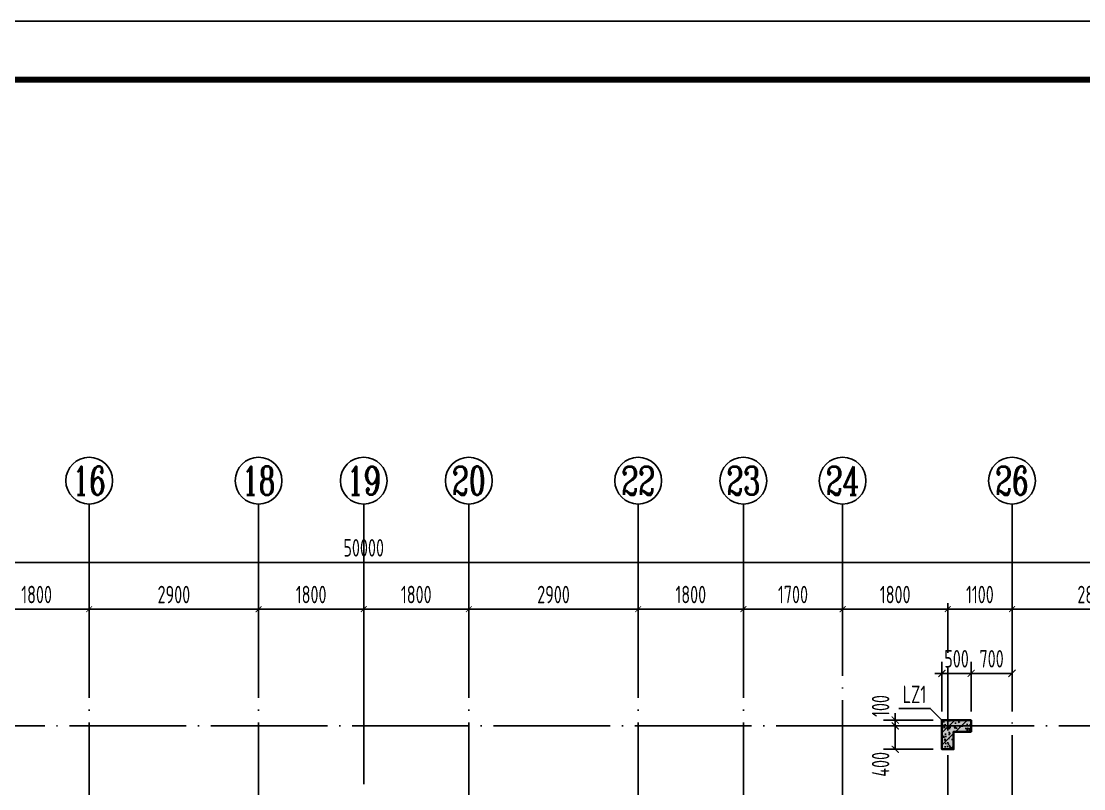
# Model space of a CAD drawing. Extents: x -668857 to 154266, y -275694 to 291306.
# Drawn here: x -319807 to -301615, y 143997 to 157141 of the extents above; entities that cross this region are included whole.
import ezdxf
from ezdxf.enums import TextEntityAlignment as Align

# ---------------------------------------------------------------- set-up
doc = ezdxf.new("R2010")
doc.units = 0
doc.header["$LTSCALE"] = 1000
doc.linetypes.add('DOTE', pattern=[2.42, 2, -0.2, 0.02, -0.2])
doc.layers.get('0').update_dxf_attribs({"linetype": 'CONTINUOUS'})
doc.layers.get('DEFPOINTS').update_dxf_attribs({"linetype": 'CONTINUOUS'})
for name, color, linetype in [('-TK', 7, 'CONTINUOUS'), ('A-AXIS', 1, 'CONTINUOUS'), ('A-DOTE', 10, 'DOTE'), ('AXIS_NUM', 7, 'CONTINUOUS'), ('COLU_DE_TEXT', 7, 'CONTINUOUS'), ('LABEL', 1, 'CONTINUOUS'), ('S-Q墙标注', 3, 'CONTINUOUS'), ('S-X详图填充', 252, 'CONTINUOUS'), ('S-X详图实线', 4, 'CONTINUOUS'), ('S-Y一般标注', 3, 'CONTINUOUS'), ('S-Z柱填充', 252, 'CONTINUOUS'), ('S-Z柱实线', 6, 'CONTINUOUS')]:
    doc.layers.add(name, color=color, linetype=linetype)
doc.styles.add('TSSD_Axis', font='complex.shx', dxfattribs={"width": 0.7, "bigfont": 'hztxt.shx'})
doc.styles.add('TSSD_DIMENSION', font='Tssdeng.shx', dxfattribs={"width": 0.7, "bigfont": 'tssdchn.shx'})
doc.styles.add('TSSD_REIN', font='tssdeng.shx', dxfattribs={"width": 0.7, "height": 300, "bigfont": 'tssdchn.shx'})
doc.styles.add('结构文字', font='zstxt.shx', dxfattribs={"width": 0.7, "bigfont": 'zshz.shx'})
doc.dimstyles.new('STRUCK', dxfattribs={"dimtxt": 400, "dimasz": 121, "dimexe": 200, "dimexo": 150, "dimgap": 115, "dimtad": 1, "dimdec": 0, "dimdsep": 46, "dimtxsty": '结构文字', "dimblk": 'ARCHTICK', "dimcen": 400, "dimclrd": 3, "dimclre": 3, "dimclrt": 7, "dimadec": 0, "dimazin": 0, "dimtfac": 1, "dimtdec": 0, "dimtix": 1, "dimtmove": 2, "dimatfit": 3, "dimldrblk": '_DIMX', "dimfxl": 0, "dimtolj": 1, "dimtzin": 0, "dimarcsym": 0})
doc.dimstyles.new('TSSD_100_100', dxfattribs={"dimtxt": 300, "dimasz": 100, "dimexe": 100, "dimexo": 250, "dimgap": 100, "dimtad": 1, "dimdec": 0, "dimzin": 0, "dimdsep": 46, "dimtxsty": 'TSSD_DIMENSION', "dimblk": 'ARCHTICK', "dimcen": 0, "dimdle": 100, "dimclrt": 7, "dimadec": 0, "dimazin": 0, "dimtfac": 1, "dimtdec": 0, "dimtix": 1, "dimtmove": 2, "dimatfit": 3, "dimldrblk": 'ARCHTICK', "dimfxl": 0, "dimtolj": 1, "dimtzin": 0, "dimarcsym": 0})

# ---------------------------------------------------------------- blocks, each defined once
blk = doc.blocks.new('ts_axno')
at = {"color": 0, "linetype": 'ByBlock', "lineweight": -2}
blk.add_circle((0, 0), 0.5, dxfattribs=at)
at = {"color": 0, "linetype": 'ByBlock', "lineweight": -2, "style": 'TSSD_Axis', "width": 0.7}
blk.add_attdef('A', text='', height=0.6, dxfattribs=at).set_placement((0, 0), align=Align.MIDDLE_CENTER)
blk = doc.blocks.new('_ArchTick')
at = {"color": 0, "linetype": 'ByBlock', "const_width": 0.15}
blk.add_lwpolyline([(-0.5, -0.5), (0.5, 0.5)], dxfattribs=at)
blk = doc.blocks.new('*D85')
at = {"layer": 'DEFPOINTS', "color": 0}
for p in [(24900, 22100), (23100, 21100), (24900, 21100)]:
    blk.add_point(p, dxfattribs=at)
at = {"layer": 'S-Y一般标注', "color": 0, "lineweight": -2}
for p, q in [((23100, 21350), (23100, 22200)), ((24900, 21350), (24900, 22200)), ((23000, 22100), (25000, 22100))]:
    blk.add_line(p, q, dxfattribs=at)
at = {"layer": 'S-Y一般标注', "color": 0, "lineweight": -2, "xscale": 100, "yscale": 100, "zscale": 100, "rotation": 180}
blk.add_blockref('_ArchTick', (23100, 22100), dxfattribs=at)
at = {"layer": 'S-Y一般标注', "color": 0, "lineweight": -2, "xscale": 100, "yscale": 100, "zscale": 100}
blk.add_blockref('_ArchTick', (24900, 22100), dxfattribs=at)
at = {"layer": 'S-Y一般标注', "color": 7, "insert": (24000, 22350), "char_height": 300, "attachment_point": 5, "style": 'TSSD_DIMENSION'}
blk.add_mtext('\\A1;1800', dxfattribs=at)
blk = doc.blocks.new('*D86')
at = {"layer": 'DEFPOINTS', "color": 0}
for p in [(27800, 22100), (24900, 21100), (27800, 21100)]:
    blk.add_point(p, dxfattribs=at)
at = {"layer": 'S-Y一般标注', "color": 0, "lineweight": -2}
for p, q in [((24900, 21350), (24900, 22200)), ((27800, 21350), (27800, 22200)), ((24800, 22100), (27900, 22100))]:
    blk.add_line(p, q, dxfattribs=at)
at = {"layer": 'S-Y一般标注', "color": 0, "lineweight": -2, "xscale": 100, "yscale": 100, "zscale": 100, "rotation": 180}
blk.add_blockref('_ArchTick', (24900, 22100), dxfattribs=at)
at = {"layer": 'S-Y一般标注', "color": 0, "lineweight": -2, "xscale": 100, "yscale": 100, "zscale": 100}
blk.add_blockref('_ArchTick', (27800, 22100), dxfattribs=at)
at = {"layer": 'S-Y一般标注', "color": 7, "insert": (26350, 22350), "char_height": 300, "attachment_point": 5, "style": 'TSSD_DIMENSION'}
blk.add_mtext('\\A1;2900', dxfattribs=at)
blk = doc.blocks.new('*D87')
at = {"layer": 'DEFPOINTS', "color": 0}
for p in [(29600, 22100), (27800, 21100), (29600, 21100)]:
    blk.add_point(p, dxfattribs=at)
at = {"layer": 'S-Y一般标注', "color": 0, "lineweight": -2}
for p, q in [((27800, 21350), (27800, 22200)), ((29600, 21350), (29600, 22200)), ((27700, 22100), (29700, 22100))]:
    blk.add_line(p, q, dxfattribs=at)
at = {"layer": 'S-Y一般标注', "color": 0, "lineweight": -2, "xscale": 100, "yscale": 100, "zscale": 100, "rotation": 180}
blk.add_blockref('_ArchTick', (27800, 22100), dxfattribs=at)
at = {"layer": 'S-Y一般标注', "color": 0, "lineweight": -2, "xscale": 100, "yscale": 100, "zscale": 100}
blk.add_blockref('_ArchTick', (29600, 22100), dxfattribs=at)
at = {"layer": 'S-Y一般标注', "color": 7, "insert": (28700, 22350), "char_height": 300, "attachment_point": 5, "style": 'TSSD_DIMENSION'}
blk.add_mtext('\\A1;1800', dxfattribs=at)
blk = doc.blocks.new('*D88')
at = {"layer": 'DEFPOINTS', "color": 0}
for p in [(31400, 22100), (29600, 21100), (31400, 21100)]:
    blk.add_point(p, dxfattribs=at)
at = {"layer": 'S-Y一般标注', "color": 0, "lineweight": -2}
for p, q in [((29600, 21350), (29600, 22200)), ((31400, 21350), (31400, 22200)), ((29500, 22100), (31500, 22100))]:
    blk.add_line(p, q, dxfattribs=at)
at = {"layer": 'S-Y一般标注', "color": 0, "lineweight": -2, "xscale": 100, "yscale": 100, "zscale": 100, "rotation": 180}
blk.add_blockref('_ArchTick', (29600, 22100), dxfattribs=at)
at = {"layer": 'S-Y一般标注', "color": 0, "lineweight": -2, "xscale": 100, "yscale": 100, "zscale": 100}
blk.add_blockref('_ArchTick', (31400, 22100), dxfattribs=at)
at = {"layer": 'S-Y一般标注', "color": 7, "insert": (30500, 22350), "char_height": 300, "attachment_point": 5, "style": 'TSSD_DIMENSION'}
blk.add_mtext('\\A1;1800', dxfattribs=at)
blk = doc.blocks.new('*D89')
at = {"layer": 'DEFPOINTS', "color": 0}
for p in [(34300, 22100), (31400, 21100), (34300, 21100)]:
    blk.add_point(p, dxfattribs=at)
at = {"layer": 'S-Y一般标注', "color": 0, "lineweight": -2}
for p, q in [((31400, 21350), (31400, 22200)), ((34300, 21350), (34300, 22200)), ((31300, 22100), (34400, 22100))]:
    blk.add_line(p, q, dxfattribs=at)
at = {"layer": 'S-Y一般标注', "color": 0, "lineweight": -2, "xscale": 100, "yscale": 100, "zscale": 100, "rotation": 180}
blk.add_blockref('_ArchTick', (31400, 22100), dxfattribs=at)
at = {"layer": 'S-Y一般标注', "color": 0, "lineweight": -2, "xscale": 100, "yscale": 100, "zscale": 100}
blk.add_blockref('_ArchTick', (34300, 22100), dxfattribs=at)
at = {"layer": 'S-Y一般标注', "color": 7, "insert": (32850, 22350), "char_height": 300, "attachment_point": 5, "style": 'TSSD_DIMENSION'}
blk.add_mtext('\\A1;2900', dxfattribs=at)
blk = doc.blocks.new('*D90')
at = {"layer": 'DEFPOINTS', "color": 0}
for p in [(36100, 22100), (34300, 21100), (36100, 21100)]:
    blk.add_point(p, dxfattribs=at)
at = {"layer": 'S-Y一般标注', "color": 0, "lineweight": -2}
for p, q in [((34300, 21350), (34300, 22200)), ((36100, 21350), (36100, 22200)), ((34200, 22100), (36200, 22100))]:
    blk.add_line(p, q, dxfattribs=at)
at = {"layer": 'S-Y一般标注', "color": 0, "lineweight": -2, "xscale": 100, "yscale": 100, "zscale": 100, "rotation": 180}
blk.add_blockref('_ArchTick', (34300, 22100), dxfattribs=at)
at = {"layer": 'S-Y一般标注', "color": 0, "lineweight": -2, "xscale": 100, "yscale": 100, "zscale": 100}
blk.add_blockref('_ArchTick', (36100, 22100), dxfattribs=at)
at = {"layer": 'S-Y一般标注', "color": 7, "insert": (35200, 22350), "char_height": 300, "attachment_point": 5, "style": 'TSSD_DIMENSION'}
blk.add_mtext('\\A1;1800', dxfattribs=at)
blk = doc.blocks.new('*D91')
at = {"layer": 'DEFPOINTS', "color": 0}
for p in [(37800, 22100), (36100, 21100), (37800, 21100)]:
    blk.add_point(p, dxfattribs=at)
at = {"layer": 'S-Y一般标注', "color": 0, "lineweight": -2}
for p, q in [((36100, 21350), (36100, 22200)), ((37800, 21350), (37800, 22200)), ((36000, 22100), (37900, 22100))]:
    blk.add_line(p, q, dxfattribs=at)
at = {"layer": 'S-Y一般标注', "color": 0, "lineweight": -2, "xscale": 100, "yscale": 100, "zscale": 100, "rotation": 180}
blk.add_blockref('_ArchTick', (36100, 22100), dxfattribs=at)
at = {"layer": 'S-Y一般标注', "color": 0, "lineweight": -2, "xscale": 100, "yscale": 100, "zscale": 100}
blk.add_blockref('_ArchTick', (37800, 22100), dxfattribs=at)
at = {"layer": 'S-Y一般标注', "color": 7, "insert": (36950, 22350), "char_height": 300, "attachment_point": 5, "style": 'TSSD_DIMENSION'}
blk.add_mtext('\\A1;1700', dxfattribs=at)
blk = doc.blocks.new('*D92')
at = {"layer": 'DEFPOINTS', "color": 0}
for p in [(40700, 22100), (39600, 21100), (40700, 21100)]:
    blk.add_point(p, dxfattribs=at)
at = {"layer": 'S-Y一般标注', "color": 0, "lineweight": -2}
for p, q in [((39600, 21350), (39600, 22200)), ((40700, 21350), (40700, 22200)), ((39500, 22100), (40800, 22100))]:
    blk.add_line(p, q, dxfattribs=at)
at = {"layer": 'S-Y一般标注', "color": 0, "lineweight": -2, "xscale": 100, "yscale": 100, "zscale": 100, "rotation": 180}
blk.add_blockref('_ArchTick', (39600, 22100), dxfattribs=at)
at = {"layer": 'S-Y一般标注', "color": 0, "lineweight": -2, "xscale": 100, "yscale": 100, "zscale": 100}
blk.add_blockref('_ArchTick', (40700, 22100), dxfattribs=at)
at = {"layer": 'S-Y一般标注', "color": 7, "insert": (40150, 22350), "char_height": 300, "attachment_point": 5, "style": 'TSSD_DIMENSION'}
blk.add_mtext('\\A1;1100', dxfattribs=at)
blk = doc.blocks.new('*D93')
at = {"layer": 'DEFPOINTS', "color": 0}
for p in [(43500, 22100), (40700, 21100), (43500, 21100)]:
    blk.add_point(p, dxfattribs=at)
at = {"layer": 'S-Y一般标注', "color": 0, "lineweight": -2}
for p, q in [((40700, 21350), (40700, 22200)), ((43500, 21350), (43500, 22200)), ((40600, 22100), (43600, 22100))]:
    blk.add_line(p, q, dxfattribs=at)
at = {"layer": 'S-Y一般标注', "color": 0, "lineweight": -2, "xscale": 100, "yscale": 100, "zscale": 100, "rotation": 180}
blk.add_blockref('_ArchTick', (40700, 22100), dxfattribs=at)
at = {"layer": 'S-Y一般标注', "color": 0, "lineweight": -2, "xscale": 100, "yscale": 100, "zscale": 100}
blk.add_blockref('_ArchTick', (43500, 22100), dxfattribs=at)
at = {"layer": 'S-Y一般标注', "color": 7, "insert": (42100, 22350), "char_height": 300, "attachment_point": 5, "style": 'TSSD_DIMENSION'}
blk.add_mtext('\\A1;2800', dxfattribs=at)
blk = doc.blocks.new('*D99')
at = {"layer": 'DEFPOINTS', "color": 0}
for p in [(54600, 22900), (4600, 21100), (54600, 21100)]:
    blk.add_point(p, dxfattribs=at)
at = {"layer": 'S-Y一般标注', "color": 0, "lineweight": -2}
for p, q in [((4600, 21350), (4600, 23000)), ((54600, 21350), (54600, 23000)), ((4500, 22900), (54700, 22900))]:
    blk.add_line(p, q, dxfattribs=at)
at = {"layer": 'S-Y一般标注', "color": 0, "lineweight": -2, "xscale": 100, "yscale": 100, "zscale": 100, "rotation": 180}
blk.add_blockref('_ArchTick', (4600, 22900), dxfattribs=at)
at = {"layer": 'S-Y一般标注', "color": 0, "lineweight": -2, "xscale": 100, "yscale": 100, "zscale": 100}
blk.add_blockref('_ArchTick', (54600, 22900), dxfattribs=at)
at = {"layer": 'S-Y一般标注', "color": 7, "insert": (29600, 23150), "char_height": 300, "attachment_point": 5, "style": 'TSSD_DIMENSION'}
blk.add_mtext('\\A1;50000', dxfattribs=at)
blk = doc.blocks.new('*D114')
at = {"layer": 'DEFPOINTS', "color": 0}
for p in [(39600, 22100), (37800, 21100), (39600, 21100)]:
    blk.add_point(p, dxfattribs=at)
at = {"layer": 'S-Y一般标注', "color": 0, "lineweight": -2}
for p, q in [((37800, 21350), (37800, 22200)), ((39600, 21350), (39600, 22200)), ((37700, 22100), (39700, 22100))]:
    blk.add_line(p, q, dxfattribs=at)
at = {"layer": 'S-Y一般标注', "color": 0, "lineweight": -2, "xscale": 100, "yscale": 100, "zscale": 100, "rotation": 180}
blk.add_blockref('_ArchTick', (37800, 22100), dxfattribs=at)
at = {"layer": 'S-Y一般标注', "color": 0, "lineweight": -2, "xscale": 100, "yscale": 100, "zscale": 100}
blk.add_blockref('_ArchTick', (39600, 22100), dxfattribs=at)
at = {"layer": 'S-Y一般标注', "color": 7, "insert": (38700, 22350), "char_height": 300, "attachment_point": 5, "style": 'TSSD_DIMENSION'}
blk.add_mtext('\\A1;1800', dxfattribs=at)
blk = doc.blocks.new('*D1998')
at = {"layer": 'DEFPOINTS', "color": 0}
for p in [(-304843, 145173), (-304043, 145173), (-304043, 145073)]:
    blk.add_point(p, dxfattribs=at)
at = {"layer": 'S-Q墙标注', "color": 3, "lineweight": -2}
for p, q in [((-304193, 145173), (-305043, 145173)), ((-304843, 145173), (-304843, 145294)), ((-304843, 145073), (-304843, 145173)), ((-304193, 145073), (-305043, 145073)), ((-304843, 145073), (-304843, 144952))]:
    blk.add_line(p, q, dxfattribs=at)
at = {"layer": 'S-Q墙标注', "color": 3, "lineweight": -2, "xscale": 121, "yscale": 121, "zscale": 121}
for p, rotation in [((-304843, 145173), 270), ((-304843, 145073), 90)]:
    blk.add_blockref('_ArchTick', p, dxfattribs=dict(at, rotation=rotation))
at = {"layer": 'S-Q墙标注', "color": 7, "insert": (-305093, 145415), "char_height": 300, "attachment_point": 5, "rotation": 90, "style": 'TSSD_REIN'}
blk.add_mtext('\\A1;100', dxfattribs=at)
blk = doc.blocks.new('_DIMX')
blk.add_line((-150, 0), (150, 0))
at = {"const_width": 50}
blk.add_lwpolyline([(-70, -70), (70, 70)], dxfattribs=at)
blk = doc.blocks.new('*D1999')
at = {"layer": 'DEFPOINTS', "color": 0}
for p in [(-304843, 145073), (-304043, 145073), (-304043, 144673)]:
    blk.add_point(p, dxfattribs=at)
at = {"layer": 'S-Q墙标注', "color": 3, "lineweight": -2}
for p, q in [((-304193, 145073), (-305043, 145073)), ((-304843, 144673), (-304843, 145073)), ((-304193, 144673), (-305043, 144673))]:
    blk.add_line(p, q, dxfattribs=at)
at = {"layer": 'S-Q墙标注', "color": 3, "lineweight": -2, "xscale": 121, "yscale": 121, "zscale": 121}
for p, rotation in [((-304843, 145073), 90), ((-304843, 144673), 270)]:
    blk.add_blockref('_ArchTick', p, dxfattribs=dict(at, rotation=rotation))
at = {"layer": 'S-Q墙标注', "color": 7, "insert": (-305093, 144415), "char_height": 300, "attachment_point": 5, "rotation": 90, "style": 'TSSD_REIN'}
blk.add_mtext('\\A1;400', dxfattribs=at)
blk = doc.blocks.new('*D2002')
at = {"layer": 'DEFPOINTS', "color": 0}
for p in [(-303543, 145973), (-304043, 145173), (-303543, 145173)]:
    blk.add_point(p, dxfattribs=at)
at = {"layer": 'S-Q墙标注', "color": 3, "lineweight": -2}
for p, q in [((-304043, 145323), (-304043, 146173)), ((-303543, 145323), (-303543, 146173)), ((-304043, 145973), (-304164, 145973)), ((-304043, 145973), (-303543, 145973)), ((-303543, 145973), (-303422, 145973))]:
    blk.add_line(p, q, dxfattribs=at)
at = {"layer": 'S-Q墙标注', "color": 3, "lineweight": -2, "xscale": 121, "yscale": 121, "zscale": 121}
blk.add_blockref('_ArchTick', (-304043, 145973), dxfattribs=at)
at = {"layer": 'S-Q墙标注', "color": 3, "lineweight": -2, "xscale": 121, "yscale": 121, "zscale": 121, "rotation": 180}
blk.add_blockref('_ArchTick', (-303543, 145973), dxfattribs=at)
at = {"layer": 'S-Q墙标注', "color": 7, "insert": (-303793, 146223), "char_height": 300, "attachment_point": 5, "style": 'TSSD_REIN'}
blk.add_mtext('\\A1;500', dxfattribs=at)
blk = doc.blocks.new('*D2004')
at = {"layer": 'DEFPOINTS', "color": 0}
for p in [(-302843, 145973), (-303543, 145173), (-302843, 145173)]:
    blk.add_point(p, dxfattribs=at)
at = {"layer": 'S-Q墙标注', "color": 3, "lineweight": -2}
for p, q in [((-303543, 145323), (-303543, 146173)), ((-302843, 145323), (-302843, 146173)), ((-303543, 145973), (-302843, 145973))]:
    blk.add_line(p, q, dxfattribs=at)
at = {"layer": 'S-Q墙标注', "color": 3, "lineweight": -2, "xscale": 121, "yscale": 121, "zscale": 121, "rotation": 180}
blk.add_blockref('_ArchTick', (-303543, 145973), dxfattribs=at)
at = {"layer": 'S-Q墙标注', "color": 3, "lineweight": -2, "xscale": 121, "yscale": 121, "zscale": 121}
blk.add_blockref('_ArchTick', (-302843, 145973), dxfattribs=at)
at = {"layer": 'S-Q墙标注', "color": 7, "insert": (-303193, 146223), "char_height": 300, "attachment_point": 5, "style": 'TSSD_REIN'}
blk.add_mtext('\\A1;700', dxfattribs=at)
blk = doc.blocks.new('A1')
blk.add_lwpolyline([(0, 59400), (0, 0), (84100, 0), (84100, 59400)], close=True)
at = {"const_width": 100}
blk.add_lwpolyline([(2500, 58400), (2500, 1000), (83100, 1000), (83100, 58400)], close=True, dxfattribs=at)
blk = doc.blocks.new('20210726.16350016')
at = {"layer": 'A-AXIS'}
for p, q in [((24900, 21100), (24900, 23900)), ((27800, 21100), (27800, 23900)), ((29600, 21100), (29600, 23900)), ((31400, 21100), (31400, 23900)), ((34300, 21100), (34300, 23900)), ((36100, 21100), (36100, 23900)), ((37800, 21100), (37800, 23900)), ((40700, 21100), (40700, 23900))]:
    blk.add_line(p, q, dxfattribs=at)
at = {"layer": 'A-DOTE'}
for p, q in [((24900, 10900), (24900, 21100)), ((27800, 10900), (27800, 21100)), ((29600, 21100), (29600, 3600)), ((31400, 10900), (31400, 21100)), ((34300, 10900), (34300, 21100)), ((36100, 10900), (36100, 21100)), ((37800, 13700), (37800, 21100)), ((39600, 17600), (39600, 21100)), ((40700, 13100.3), (40700, 21100)), ((55600, 20100), (3600, 20100))]:
    blk.add_line(p, q, dxfattribs=at)
at = {"layer": 'A-AXIS'}
ref = blk.add_blockref('ts_axno', (24900, 24300), dxfattribs=dict(at, xscale=800, yscale=800, zscale=800))
ref.add_attrib('10', '16', dxfattribs={"layer": 'AXIS_NUM', "height": 480, "style": 'TSSD_Axis', "width": 0.7}).set_placement((24900, 24300), align=Align.MIDDLE_CENTER)
ref = blk.add_blockref('ts_axno', (27800, 24300), dxfattribs=dict(at, xscale=800, yscale=800, zscale=800))
ref.add_attrib('11', '18', dxfattribs={"layer": 'AXIS_NUM', "height": 480, "style": 'TSSD_Axis', "width": 0.7}).set_placement((27800, 24300), align=Align.MIDDLE_CENTER)
ref = blk.add_blockref('ts_axno', (29600, 24300), dxfattribs=dict(at, xscale=800, yscale=800, zscale=800))
ref.add_attrib('12', '19', dxfattribs={"layer": 'AXIS_NUM', "height": 480, "style": 'TSSD_Axis', "width": 0.7}).set_placement((29600, 24300), align=Align.MIDDLE_CENTER)
ref = blk.add_blockref('ts_axno', (31400, 24300), dxfattribs=dict(at, xscale=800, yscale=800, zscale=800))
ref.add_attrib('13', '20', dxfattribs={"layer": 'AXIS_NUM', "height": 480, "style": 'TSSD_Axis', "width": 0.7}).set_placement((31400, 24300), align=Align.MIDDLE_CENTER)
ref = blk.add_blockref('ts_axno', (34300, 24300), dxfattribs=dict(at, xscale=800, yscale=800, zscale=800))
ref.add_attrib('14', '22', dxfattribs={"layer": 'AXIS_NUM', "height": 480, "style": 'TSSD_Axis', "width": 0.7}).set_placement((34300, 24300), align=Align.MIDDLE_CENTER)
ref = blk.add_blockref('ts_axno', (36100, 24300), dxfattribs=dict(at, xscale=800, yscale=800, zscale=800))
ref.add_attrib('15', '23', dxfattribs={"layer": 'AXIS_NUM', "height": 480, "style": 'TSSD_Axis', "width": 0.7}).set_placement((36100, 24300), align=Align.MIDDLE_CENTER)
ref = blk.add_blockref('ts_axno', (37800, 24300), dxfattribs=dict(at, xscale=800, yscale=800, zscale=800))
ref.add_attrib('16', '24', dxfattribs={"layer": 'AXIS_NUM', "height": 480, "style": 'TSSD_Axis', "width": 0.7}).set_placement((37800, 24300), align=Align.MIDDLE_CENTER)
ref = blk.add_blockref('ts_axno', (40700, 24300), dxfattribs=dict(at, xscale=800, yscale=800, zscale=800))
ref.add_attrib('17', '26', dxfattribs={"layer": 'AXIS_NUM', "height": 480, "style": 'TSSD_Axis', "width": 0.7}).set_placement((40700, 24300), align=Align.MIDDLE_CENTER)
at = {"layer": 'S-Y一般标注'}
for base, p1, p2, picture, middle in [((54600, 22900), (4600, 21100), (54600, 21100), '*D99', (29600, 23150)), ((24900, 22100), (23100, 21100), (24900, 21100), '*D85', (24000, 22350)), ((27800, 22100), (24900, 21100), (27800, 21100), '*D86', (26350, 22350)), ((29600, 22100), (27800, 21100), (29600, 21100), '*D87', (28700, 22350)), ((31400, 22100), (29600, 21100), (31400, 21100), '*D88', (30500, 22350)), ((34300, 22100), (31400, 21100), (34300, 21100), '*D89', (32850, 22350)), ((36100, 22100), (34300, 21100), (36100, 21100), '*D90', (35200, 22350)), ((37800, 22100), (36100, 21100), (37800, 21100), '*D91', (36950, 22350)), ((39600, 22100), (37800, 21100), (39600, 21100), '*D114', (38700, 22350)), ((40700, 22100), (39600, 21100), (40700, 21100), '*D92', (40150, 22350)), ((43500, 22100), (40700, 21100), (43500, 21100), '*D93', (42100, 22350))]:
    dim = blk.add_linear_dim(base=base, p1=p1, p2=p2, dimstyle='TSSD_100_100', dxfattribs=at)
    dim.commit()
    dim.dimension.update_dxf_attribs({"geometry": picture, "text_midpoint": middle})

msp = doc.modelspace()

# ---------------------------------------------------------------- hatches: boundary and pattern name
at = {"layer": 'S-X详图填充'}
h = msp.add_hatch(color=256, dxfattribs=at)
h.dxf.hatch_style = 1
h.paths.add_polyline_path([(-303543.27, 145173.27), (-304043.27, 145173.27), (-304043.27, 144673.27), (-303843.27, 144673.27), (-303843.27, 144973.27), (-303543.27, 144973.27)])
at = {"layer": 'S-Z柱填充'}
h = msp.add_hatch(dxfattribs=at)
h.set_pattern_fill('ARMORED', color=256, scale=30, style=0)
h.set_pattern_definition([(50, (-353220.33, -10712.33), (215.17805, -18.82564), [22.5, -247.5]), (355, (-353220.33, -10712.33), (-41.6254, 225.65764), [18, -198]), (100.4514, (-353202.4, -10713.9), (173.55281, 206.83186), [19.12206, -210.34263]), (46.1842, (-353220.33, -10652.33), (320.1723, -49.6557), [33.75, -371.25]), (96.6356, (-353193.65, -10656.47), (280.3988, 292.23536), [28.6831, -315.5139]), (351.1842, (-353220.33, -10652.33), (280.3986, 292.2356), [27, -297]), (21, (-353190.33, -10667.33), (179.07212, -120.78567), [22.5, -247.5]), (326, (-353190.33, -10667.33), (72.9946, 217.545), [18, -198]), (71.4514, (-353175.41, -10677.4), (252.0668, 96.75915), [19.12206, -210.34263]), (37.5, (-353220.33, -10712.33), (3.647957, 99.868156), [0, -195.6, 0, -201, 0, -198.75]), (7.5, (-353220.33, -10712.33), (78.92086, 118.323514), [0, -114.6, 0, -191.1, 0, -75.75]), (327.5, (-353287.23, -10712.33), (160.14673, -6.76646), [0, -75, 0, -234, 0, -310.5]), (317.5, (-353317.23, -10712.33), (174.95585, 30.0315), [0, -97.5, 0, -155.4, 0, -220.5]), (45, (-353220.33, -10712.33), (-106.06602, 106.06602), [])])
h.paths.add_polyline_path([(-303543.26, 145173.28), (-304043.26, 145173.28), (-304043.26, 144673.28), (-303843.26, 144673.28), (-303843.26, 144973.28), (-303543.26, 144973.28)])

# ---------------------------------------------------------------- linework, layer by layer
at = {"layer": 'LABEL'}
msp.add_lwpolyline([(-304043.26, 145173.27), (-304243.26, 145373.27), (-304782.21, 145373.27)], dxfattribs=at)
at = {"layer": 'S-X详图实线'}
msp.add_lwpolyline([(-303843.27, 144673.28), (-303843.27, 144973.28), (-303543.27, 144973.28), (-303543.27, 145173.28), (-304043.27, 145173.28), (-304043.27, 144673.28), (-303843.27, 144673.28)], dxfattribs=at)
at = {"layer": 'S-Z柱实线', "lineweight": 35}
for points in [[(-303543.27, 145173.27), (-304043.27, 145173.27), (-304043.27, 144673.27), (-303843.27, 144673.27), (-303843.27, 144973.27), (-303543.27, 144973.27), (-303543.27, 145173.27)], [(-303543.26, 145173.28), (-304043.26, 145173.28), (-304043.26, 144673.28), (-303843.26, 144673.28), (-303843.26, 144973.28), (-303543.26, 144973.28), (-303543.26, 145173.28)]]:
    msp.add_lwpolyline(points, dxfattribs=at)

# ---------------------------------------------------------------- block references
at = {"layer": '-TK'}
msp.add_blockref('A1', (-353584.71, 97740.98), dxfattribs=at)
at = {"layer": 'A-DOTE'}
msp.add_blockref('20210726.16350016', (-343543.27, 124973.23), dxfattribs=at)

# ---------------------------------------------------------------- texts
at = {"layer": 'COLU_DE_TEXT', "style": 'TSSD_REIN', "width": 0.7}
msp.add_text('LZ1', height=300, dxfattribs=at).set_placement((-304714.8, 145373.27), align=Align.BOTTOM_LEFT)

# ---------------------------------------------------------------- dimensions: what is measured, and where the dimension line sits
at = {"layer": 'S-Q墙标注'}
for base, p1, p2, picture, middle in [((-303543.26, 145973.28), (-304043.26, 145173.28), (-303543.26, 145173.28), '*D2002', (-303793.26, 146223.28)), ((-302843.27, 145973.28), (-303543.26, 145173.28), (-302843.27, 145173.28), '*D2004', (-303193.26, 146223.28))]:
    dim = msp.add_linear_dim(base=base, p1=p1, p2=p2, dimstyle='STRUCK', override={"dimtxt": 300, "dimgap": 100, "dimtxsty": 'TSSD_REIN'}, dxfattribs=at)
    dim.commit()
    dim.dimension.update_dxf_attribs({"geometry": picture, "text_midpoint": middle})
for base, p1, p2, picture, middle in [((-304843.26, 145173.28), (-304043.26, 145073.28), (-304043.26, 145173.28), '*D1998', (-305093.26, 145415.2)), ((-304843.26, 145073.28), (-304043.26, 144673.28), (-304043.26, 145073.28), '*D1999', (-305093.26, 144415.21))]:
    dim = msp.add_linear_dim(base=base, p1=p1, p2=p2, angle=90, dimstyle='STRUCK', override={"dimtxt": 300, "dimgap": 100, "dimtxsty": 'TSSD_REIN'}, dxfattribs=at)
    dim.commit()
    dim.dimension.update_dxf_attribs({"geometry": picture, "text_midpoint": middle, "dimtype": 160})

doc.saveas('drawing.dxf')
